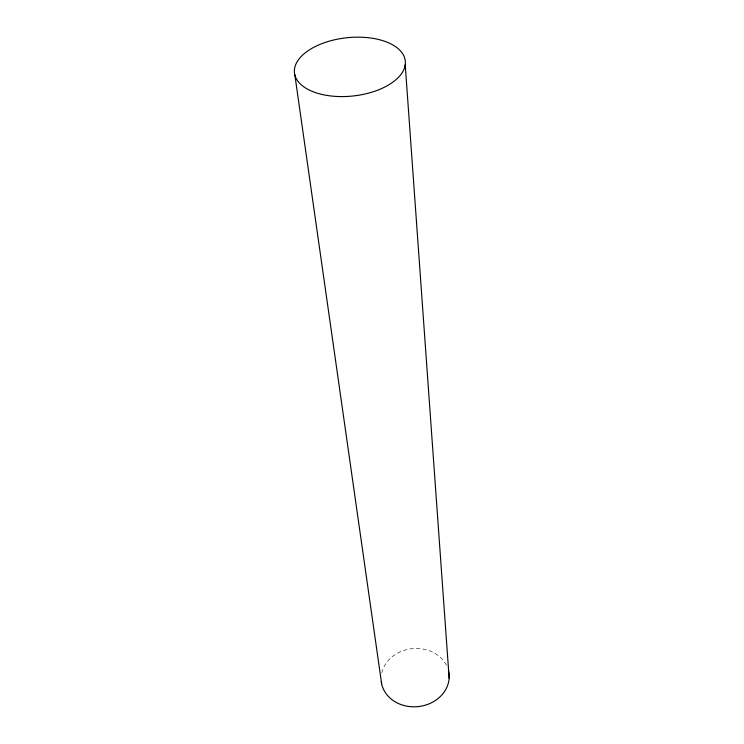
<?xml version="1.0" encoding="UTF-8"?>
<svg xmlns="http://www.w3.org/2000/svg" width="744" height="744" viewBox="0 0 744 744"><rect width="100%" height="100%" fill="white"/><g stroke="black" fill="none" stroke-linecap="round" stroke-linejoin="round"><path stroke-width="0.56" stroke-dasharray="3.72 2.79" d="M381.746 672.939A34.094 29.109 -6.1 0 1 412.929 648.619A34.094 29.109 -6.1 0 1 447.395 667.396"/><path stroke-width="1.12" d="M294.857 74.967L381.635 683.764M405.22 64.709A55.716 29.276 -6.1 0 1 318.767 93.623A55.716 29.276 -6.1 0 1 325.63 42.296A55.716 29.276 -6.1 0 1 405.22 64.709L449.144 678.072M448.409 670.502A34.094 29.109 -6.1 0 1 420.509 706.279A34.094 29.109 -6.1 0 1 381.281 681.616"/></g></svg>
